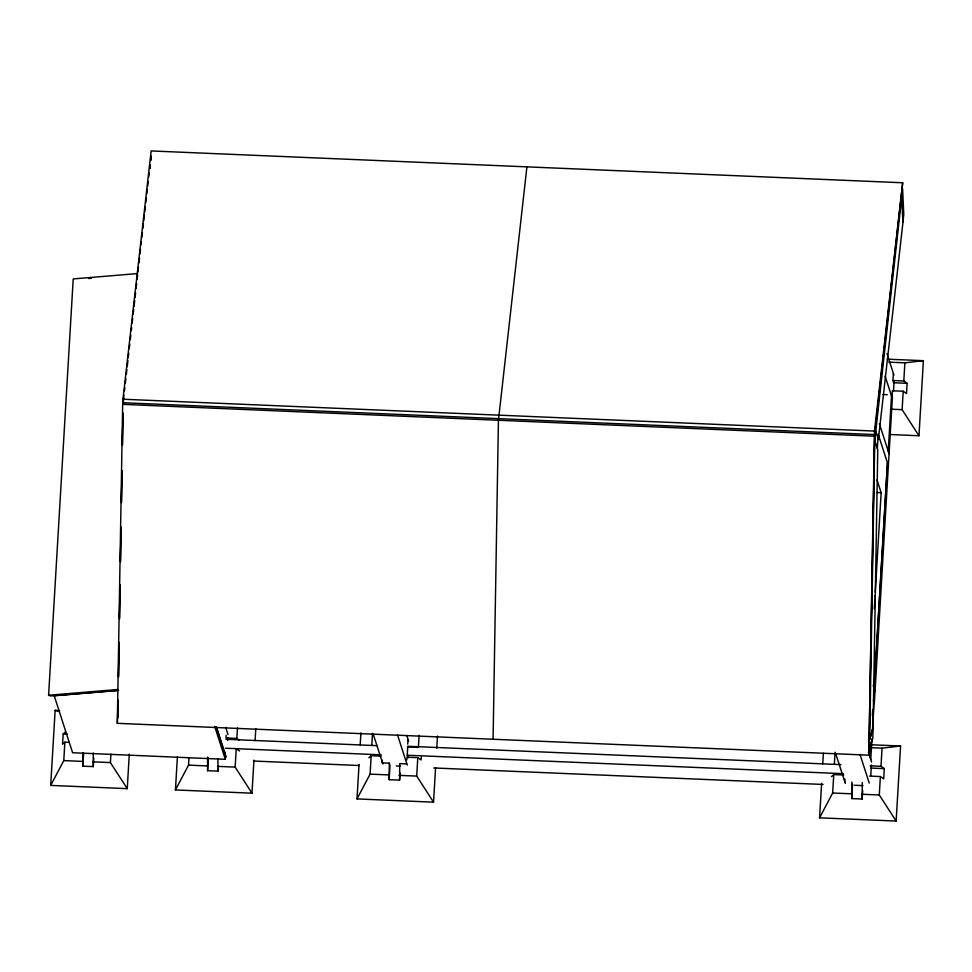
<?xml version="1.0" encoding="UTF-8"?>
<svg xmlns="http://www.w3.org/2000/svg" width="972" height="972" viewBox="0 0 972 972"><rect width="100%" height="100%" fill="white"/><g stroke="black" fill="none" stroke-linecap="round" stroke-linejoin="round"><path stroke-width="1.46" d="M902.696 182.772L874.666 434.581L123.128 402.736L122.97 399.225L151.146 150.939L902.696 182.772L874.508 431.07L868.859 755.171L117.308 723.326L122.666 404.34L123.979 395.215M117.746 717.907L117.904 707.932M117.964 707.567L118.098 699.974M118.487 677.205L119.07 642.285M119.483 617.998L120.054 584.597M120.431 561.828L121.026 526.909M122.411 444.933L122.958 413.051M118.11 702.076L117.308 723.326M118.535 676.378L119.07 644.63M119.495 618.933L120.03 587.185M120.467 561.476L121.014 528.221M122.411 445.067L122.946 413.319M493.083 739.255L498.442 420.256L526.921 166.856M868.859 755.171L874.666 434.581M874.739 440.352L869.685 739.413L873.05 727.724L877.765 449.696L874.739 440.352L901.737 197.097M117.855 690.363L50.544 695.964L48.6 695.247L73.216 278.928L137.526 273.582M129.288 754.126L127.247 788.644L50.702 785.412L55.137 710.35L59.632 710.544M65.476 731.928L63.18 734.006L62.573 744.236L64.869 742.158L69.158 742.341M50.702 785.412L63.788 760.602L64.869 742.158M93.798 758.014L93.288 766.604L82.851 766.167L82.814 752.571M82.851 766.167L83.616 753.276M93.288 766.604L93.251 753.021M123.286 404.121L123.638 398.265M127.247 788.644L110.395 762.583L110.905 754.065M253.947 760.165L251.991 793.188L175.446 789.944L177.402 756.921M175.446 789.944L188.532 765.134L188.957 758.038M218.214 768.281L218.044 771.136L207.595 770.699L207.558 757.115M207.595 770.699L208.36 757.82M218.044 771.136L217.91 759.023M224.994 754.904L225.152 752.231M226.16 735.197L225.99 737.967L236.84 738.428L239.051 739.971M227.655 740.543L227.825 737.566M251.991 793.188L235.151 767.115L236.245 748.671L239.549 750.979M236.84 738.428L237.472 727.846M255.101 740.64L255.806 728.636M435.59 767.649L433.548 802.167L357.003 798.923L359.045 764.405M360.199 744.892L360.904 732.876M357.003 798.923L370.089 774.125L371.183 755.681L381.17 756.107M371.79 745.439L372.495 733.338M382.348 760.177L382.19 762.862L389.286 763.166L390.003 765.365L389.152 779.69L399.589 780.127L400.014 772.971M389.152 779.69L389.286 763.166M399.589 780.127L399.723 763.603L406.551 763.895M406.794 759.873L406.952 757.188L417.802 757.65L421.107 759.97L421.277 757.042M407.718 744.175L407.961 740.008M408.094 757.832L407.244 755.22L407.778 746.265L840.974 764.624M433.548 802.167L416.709 776.093L417.802 757.65M419.114 735.318L418.397 747.419L407.547 746.958M436.744 748.136L437.461 736.12M872.054 744.795L900.57 746.01L896.135 821.061L819.578 817.817L821.619 783.298M822.774 763.773L823.406 753.276M819.578 817.817L832.664 793.018L833.757 774.575L843.745 774.988M834.365 764.332L835.082 752.231M844.777 781.755L844.935 779.07M862.686 790.43L862.176 799.02L851.739 798.571L851.873 782.047M851.739 798.571L852.578 784.258M877.364 448.444L877.959 438.214M862.176 799.02L862.31 782.496M874.29 608.812L875.092 595.229M875.262 592.215L881.154 492.67L877.023 479.901M869.916 756.872L870.791 742.061M872.37 715.392L872.722 709.463M874.083 688.298L887.4 463.134M874.205 688.65L887.533 463.134M888.238 451.202L891.567 394.911L892.393 397.487L874.326 703.169L873.403 700.302M891.968 397.463L892.357 390.768L903.207 391.23L906.524 393.551L907.119 383.308L903.814 380.988L892.964 380.526L893.377 373.588M870.742 759.448L871.969 738.708M872.406 731.308L874.071 703.157M870.791 775.474L871.41 765.025M893.487 391.473L894.106 381.024M896.135 821.061L879.283 794.987L880.377 776.543L869.527 776.081M880.377 776.543L883.682 778.864L884.289 768.633L880.984 766.313L882.054 748.148L900.57 746.01M890.449 434.533L918.965 435.748L902.113 409.674L903.207 391.23M903.814 380.988L904.883 362.835L923.4 360.685L918.965 435.748M118.62 690.424L54.201 695.745L72.608 752.729L225.31 759.314L225.516 755.9L216.27 727.263M124.489 390.756L124.829 387.694M125.339 383.175L125.862 378.667M126.36 374.22L126.882 369.639M127.211 366.699L127.891 360.685M128.231 357.684L128.766 353.079M129.252 348.656L129.786 344.052M130.272 339.641L130.807 335.024M131.293 330.614L131.67 327.503M132.143 323.105L132.69 318.476M133.176 314.078L133.711 309.448M134.051 306.435L134.707 300.555M135.047 297.541L135.594 292.888M136.068 288.526L136.615 283.86M137.088 279.511L137.599 274.991M137.939 271.99L138.498 267.312M138.96 262.975L139.518 258.285M139.98 253.947L140.49 249.44M141.001 244.932L141.402 241.724M141.851 237.411L142.422 232.697M142.872 228.396L143.455 223.669M143.722 220.875L144.403 214.861M144.755 211.86L145.326 207.121M145.776 202.832L146.359 198.094M146.796 193.817L147.307 189.309M147.647 186.296L148.23 181.545M148.667 177.281L149.263 172.506M149.688 168.265L150.113 164.985M150.624 160.477L151.134 155.957M902.891 222.309L903.778 214.557L902.611 188.775M869.624 739.777L873.002 728.028L872.832 738.003L869.454 749.752M368.874 757.759L371.183 755.681M831.461 776.652L833.757 774.575M88.622 278.527L91.611 278.271M48.6 695.247L117.405 689.525M887.375 359.166L923.4 360.685M888.748 362.155L904.883 362.835M907.119 383.308L893.681 382.737L892.964 380.526M882.965 394.547L887.266 394.729M890.34 409.176L902.113 409.674M122.97 399.225L874.508 431.07M122.666 404.34L874.205 436.185M876.671 492.476L881.154 492.67M871.787 747.723L882.054 748.148M870.134 765.851L880.984 766.313M225.978 739.267L377.488 745.682M870.851 768.062L884.289 768.633M63.18 734.006L67.505 734.188M407.244 755.22L843.477 773.7M225.395 748.209L381.158 754.819M396.248 765.997L400.549 766.179M854.412 785.255L863.002 785.619M433.767 767.965L823.053 784.453M253.437 761.027L359.263 765.511M188.532 765.134L207.036 765.924M217.473 766.361L235.151 767.115M832.664 793.018L851.18 793.796M861.617 794.246L879.283 794.987M63.788 760.602L82.292 761.392M92.729 761.829L110.395 762.583M370.089 774.125L388.593 774.903M399.03 775.352L416.709 776.093M55.137 710.35L59.413 711.638M886.962 353.614L893.912 375.119M885.091 376.067L891.567 396.126M879.368 423.731L889.064 453.778M878.202 434.241L888.372 465.71M875.347 430.11L878.36 439.453L902.903 222.831L901.737 196.538M873.16 685.43L875.031 691.226M868.348 752L871.58 762.036M859.989 754.394L869.247 783.055M835.628 753.361L845.348 783.456M406.806 735.427L408.653 741.174M397.512 734.905L407.244 765.049M373.151 733.872L382.895 764.016M225.686 727.408L228.007 734.577M216.404 726.922L226.124 757.03M214.678 726.376L225.31 759.314M150.903 156.929L151.037 159.955M150.028 164.681L150.162 168.278M121.974 470.74L121.439 502.621L121.986 470.776"/></g></svg>
